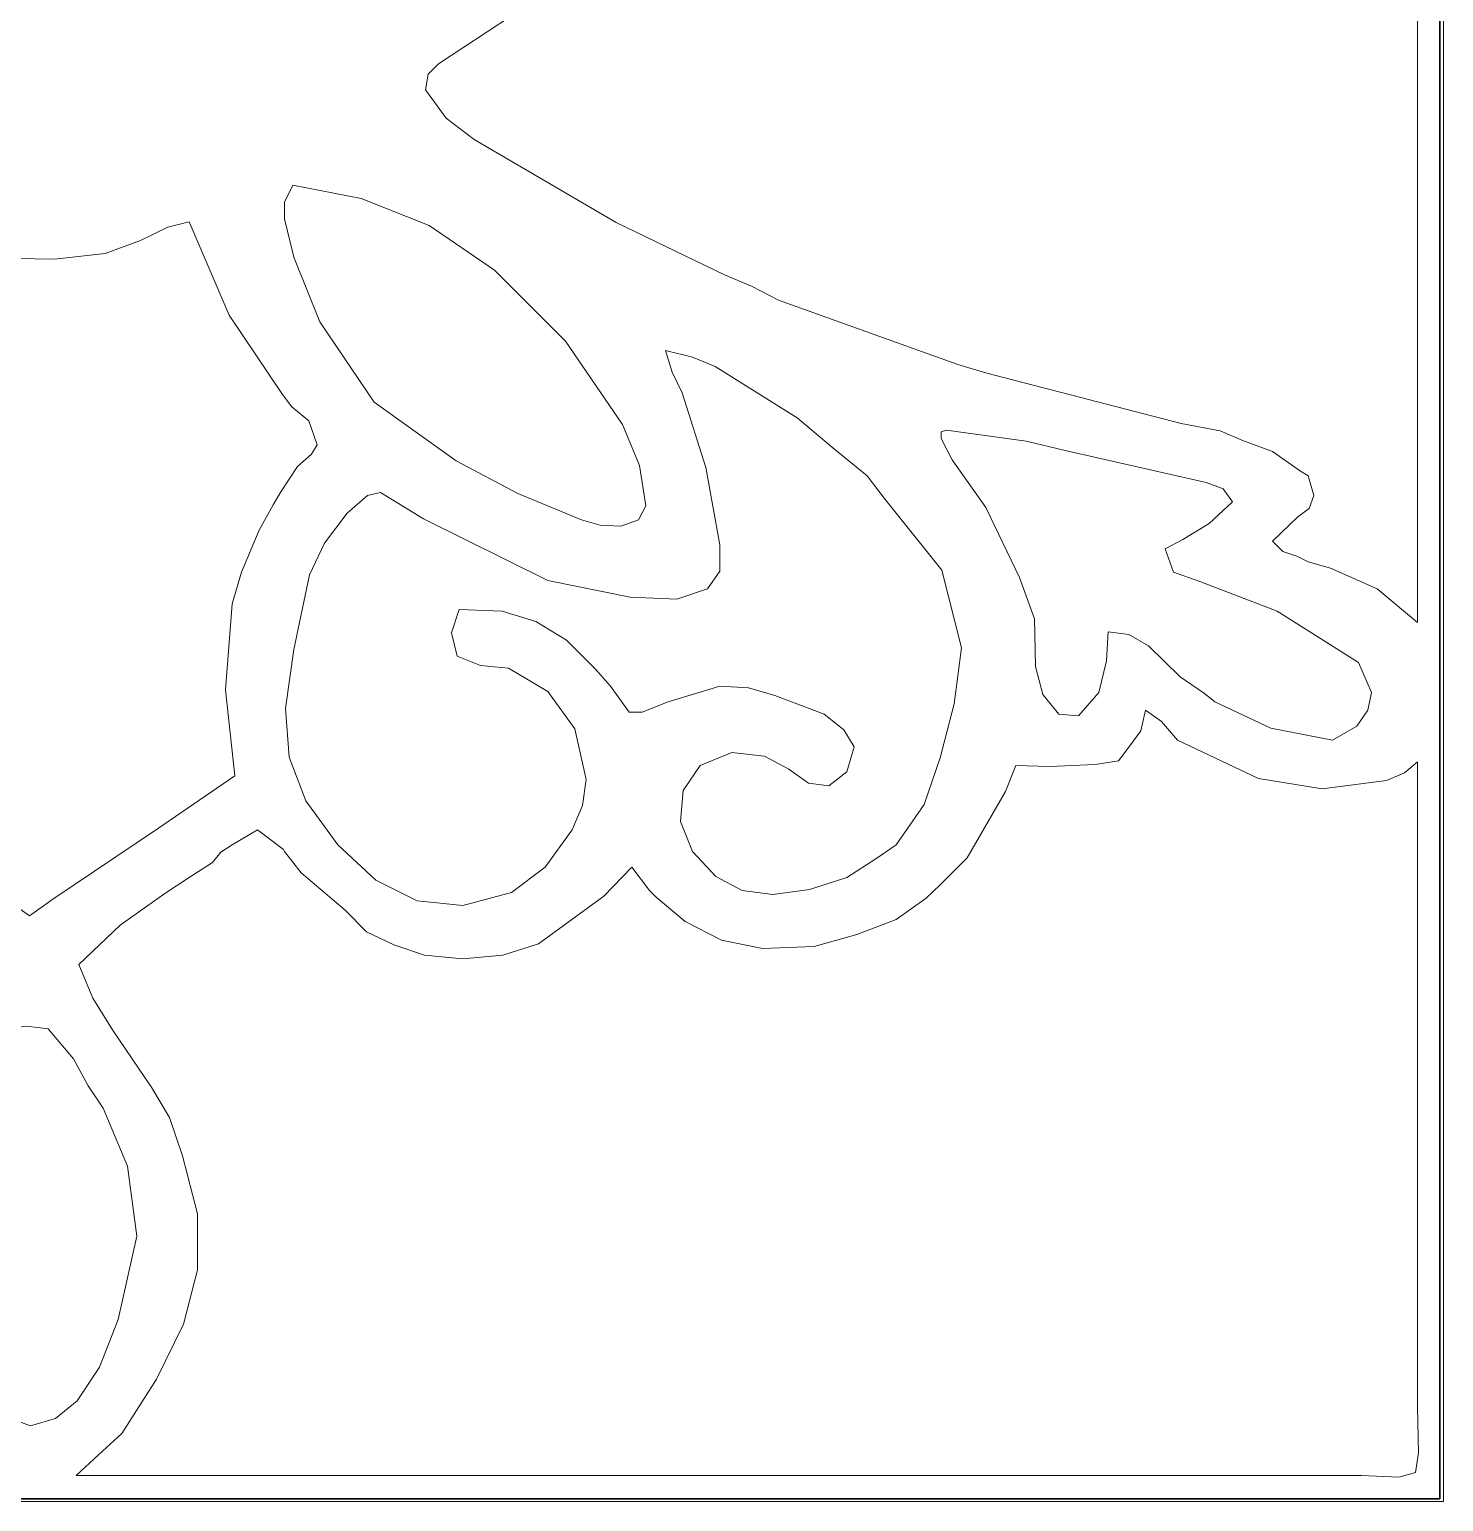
# Model space of a CAD drawing. Header units: millimetres. Extents: x -423 to 44, y -358 to 68.
# Drawn here: x -278.25 to -240.4, y -249.57 to -210.18 of the extents above; entities that cross this region are included whole.
import ezdxf

# ---------------------------------------------------------------- set-up
doc = ezdxf.new("R2010")
doc.units = ezdxf.units.MM
doc.header["$MEASUREMENT"] = 0
doc.layers.add('Capa 1', color=7, linetype='Continuous')

msp = doc.modelspace()

# ---------------------------------------------------------------- linework, layer by layer
at = {"layer": 'Capa 1', "color": 250, "lineweight": 5}
for points, knots in [([(-316.1, -249.5749), (-316.1, -249.5749), (-240.4, -249.5749), (-240.4, -249.5749), (-240.4, -249.5749), (-240.4, -249.5749), (-240.4, -173.9), (-240.4, -173.9), (-240.4, -173.9), (-240.4, -173.9), (-316.1, -173.9), (-316.1, -173.9), (-316.1, -173.9), (-316.1, -173.9), (-316.1, -249.5749), (-316.1, -249.5749)], [0, 0, 0, 0, 0.2, 0.2, 0.2, 0.2, 0.4, 0.4, 0.4, 0.4, 0.6, 0.6, 0.6, 0.6, 1, 1, 1, 1]), ([(-244.975, -199.725), (-244.975, -199.725), (-244.4, -200.225), (-244.4, -200.225), (-244.4, -200.225), (-244.4, -200.225), (-244.35, -200.275), (-244.35, -200.275), (-244.35, -200.275), (-244.35, -200.275), (-244, -200.575), (-244, -200.575), (-244, -200.575), (-244, -200.575), (-243.875, -201.075), (-243.875, -201.075), (-243.875, -201.075), (-243.875, -201.075), (-244.3, -201.675), (-244.3, -201.675), (-244.3, -201.675), (-244.3, -201.675), (-244.975, -202.075), (-244.975, -202.075), (-244.975, -202.075), (-244.975, -202.075), (-245.375, -202.2), (-245.375, -202.2), (-245.375, -202.2), (-245.375, -202.2), (-245.7999, -202.3749), (-245.7999, -202.3749), (-245.7999, -202.3749), (-245.7999, -202.3749), (-246.9999, -202.8), (-246.9999, -202.8), (-246.9999, -202.8), (-246.9999, -202.8), (-248.325, -203.05), (-248.325, -203.05), (-248.325, -203.05), (-248.325, -203.05), (-250.1, -203.5), (-250.1, -203.5), (-250.1, -203.5), (-250.1, -203.5), (-250.975, -203.625), (-250.975, -203.625), (-250.975, -203.625), (-250.975, -203.625), (-255.9, -205.225), (-255.9, -205.225), (-255.9, -205.225), (-255.9, -205.225), (-256.65, -205.5499), (-256.65, -205.5499), (-256.65, -205.5499), (-256.65, -205.5499), (-262.625, -208.225), (-262.625, -208.225), (-262.625, -208.225), (-262.625, -208.225), (-263.95, -209), (-263.95, -209), (-263.95, -209), (-263.95, -209), (-264.7, -209.375), (-264.7, -209.375), (-264.7, -209.375), (-264.7, -209.375), (-267.3, -211.1), (-267.3, -211.1), (-267.3, -211.1), (-267.3, -211.1), (-267.575, -211.375), (-267.575, -211.375), (-267.575, -211.375), (-267.575, -211.375), (-267.65, -211.8), (-267.65, -211.8), (-267.65, -211.8), (-267.65, -211.8), (-267.1, -212.55), (-267.1, -212.55), (-267.1, -212.55), (-267.1, -212.55), (-266.35, -213.125), (-266.35, -213.125), (-266.35, -213.125), (-266.35, -213.125), (-262.55, -215.35), (-262.55, -215.35), (-262.55, -215.35), (-262.55, -215.35), (-259.65, -216.75), (-259.65, -216.75), (-259.65, -216.75), (-259.65, -216.75), (-258.925, -217.05), (-258.925, -217.05), (-258.925, -217.05), (-258.925, -217.05), (-258.2, -217.425), (-258.2, -217.425), (-258.2, -217.425), (-258.2, -217.425), (-253.4, -219.15), (-253.4, -219.15), (-253.4, -219.15), (-253.4, -219.15), (-252.625, -219.375), (-252.625, -219.375), (-252.625, -219.375), (-252.625, -219.375), (-247.425, -220.725), (-247.425, -220.725), (-247.425, -220.725), (-247.425, -220.725), (-246.375, -220.925), (-246.375, -220.925), (-246.375, -220.925), (-246.375, -220.925), (-245.7999, -221.175), (-245.7999, -221.175), (-245.7999, -221.175), (-245.7999, -221.175), (-244.975, -221.475), (-244.975, -221.475), (-244.975, -221.475), (-244.975, -221.475), (-244.2249, -221.9999), (-244.2249, -221.9999), (-244.2249, -221.9999), (-244.2249, -221.9999), (-244.0249, -222.125), (-244.0249, -222.125), (-244.0249, -222.125), (-244.0249, -222.125), (-243.875, -222.65), (-243.875, -222.65), (-243.875, -222.65), (-243.875, -222.65), (-244, -223), (-244, -223), (-244, -223), (-244, -223), (-244.3, -223.225), (-244.3, -223.225), (-244.3, -223.225), (-244.3, -223.225), (-244.975, -223.875), (-244.975, -223.875), (-244.975, -223.875), (-244.975, -223.875), (-244.7, -224.15), (-244.7, -224.15), (-244.7, -224.15), (-244.7, -224.15), (-244.325, -224.275), (-244.325, -224.275), (-244.325, -224.275), (-244.325, -224.275), (-244.0249, -224.425), (-244.0249, -224.425), (-244.0249, -224.425), (-244.0249, -224.425), (-243.4249, -224.6), (-243.4249, -224.6), (-243.4249, -224.6), (-243.4249, -224.6), (-242.175, -225.15), (-242.175, -225.15), (-242.175, -225.15), (-242.175, -225.15), (-241.1, -226.05), (-241.1, -226.05), (-241.1, -226.05), (-241.1, -226.05), (-241.1, -197.525), (-241.1, -197.525), (-241.1, -197.525), (-241.1, -197.525), (-241.675, -198.075), (-241.675, -198.075), (-241.675, -198.075), (-241.675, -198.075), (-242.875, -198.775), (-242.875, -198.775), (-242.875, -198.775), (-242.875, -198.775), (-244.0249, -199.125), (-244.0249, -199.125), (-244.0249, -199.125), (-244.0249, -199.125), (-244.975, -199.725), (-244.975, -199.725)], [0, 0, 0, 0, 0.02, 0.02, 0.02, 0.02, 0.04, 0.04, 0.04, 0.04, 0.06, 0.06, 0.06, 0.06, 0.08, 0.08, 0.08, 0.08, 0.1, 0.1, 0.1, 0.1, 0.12, 0.12, 0.12, 0.12, 0.14, 0.14, 0.14, 0.14, 0.16, 0.16, 0.16, 0.16, 0.18, 0.18, 0.18, 0.18, 0.2, 0.2, 0.2, 0.2, 0.22, 0.22, 0.22, 0.22, 0.24, 0.24, 0.24, 0.24, 0.26, 0.26, 0.26, 0.26, 0.28, 0.28, 0.28, 0.28, 0.3, 0.3, 0.3, 0.3, 0.32, 0.32, 0.32, 0.32, 0.34, 0.34, 0.34, 0.34, 0.36, 0.36, 0.36, 0.36, 0.38, 0.38, 0.38, 0.38, 0.4, 0.4, 0.4, 0.4, 0.42, 0.42, 0.42, 0.42, 0.44, 0.44, 0.44, 0.44, 0.46, 0.46, 0.46, 0.46, 0.48, 0.48, 0.48, 0.48, 0.5, 0.5, 0.5, 0.5, 0.52, 0.52, 0.52, 0.52, 0.54, 0.54, 0.54, 0.54, 0.56, 0.56, 0.56, 0.56, 0.58, 0.58, 0.58, 0.58, 0.6, 0.6, 0.6, 0.6, 0.62, 0.62, 0.62, 0.62, 0.64, 0.64, 0.64, 0.64, 0.66, 0.66, 0.66, 0.66, 0.68, 0.68, 0.68, 0.68, 0.7, 0.7, 0.7, 0.7, 0.72, 0.72, 0.72, 0.72, 0.74, 0.74, 0.74, 0.74, 0.76, 0.76, 0.76, 0.76, 0.78, 0.78, 0.78, 0.78, 0.8, 0.8, 0.8, 0.8, 0.82, 0.82, 0.82, 0.82, 0.84, 0.84, 0.84, 0.84, 0.86, 0.86, 0.86, 0.86, 0.88, 0.88, 0.88, 0.88, 0.9, 0.9, 0.9, 0.9, 0.92, 0.92, 0.92, 0.92, 0.94, 0.94, 0.94, 0.94, 0.96, 0.96, 0.96, 0.96, 1, 1, 1, 1]), ([(-261.75, -222.925), (-261.75, -222.925), (-261.925, -221.85), (-261.925, -221.85), (-261.925, -221.85), (-261.925, -221.85), (-262.375, -220.75), (-262.375, -220.75), (-262.375, -220.75), (-262.375, -220.75), (-263.9, -218.525), (-263.9, -218.525), (-263.9, -218.525), (-263.9, -218.525), (-265.8, -216.625), (-265.8, -216.625), (-265.8, -216.625), (-265.8, -216.625), (-267.55, -215.425), (-267.55, -215.425), (-267.55, -215.425), (-267.55, -215.425), (-269.375, -214.7), (-269.375, -214.7), (-269.375, -214.7), (-269.375, -214.7), (-271.1999, -214.35), (-271.1999, -214.35), (-271.1999, -214.35), (-271.1999, -214.35), (-271.425, -214.8), (-271.425, -214.8), (-271.425, -214.8), (-271.425, -214.8), (-271.425, -215.2499), (-271.425, -215.2499), (-271.425, -215.2499), (-271.425, -215.2499), (-271.175, -216.275), (-271.175, -216.275), (-271.175, -216.275), (-271.175, -216.275), (-270.475, -218), (-270.475, -218), (-270.475, -218), (-270.475, -218), (-269.0249, -220.15), (-269.0249, -220.15), (-269.0249, -220.15), (-269.0249, -220.15), (-266.825, -221.725), (-266.825, -221.725), (-266.825, -221.725), (-266.825, -221.725), (-265.175, -222.6), (-265.175, -222.6), (-265.175, -222.6), (-265.175, -222.6), (-263.475, -223.3), (-263.475, -223.3), (-263.475, -223.3), (-263.475, -223.3), (-262.975, -223.45), (-262.975, -223.45), (-262.975, -223.45), (-262.975, -223.45), (-262.425, -223.475), (-262.425, -223.475), (-262.425, -223.475), (-262.425, -223.475), (-261.95, -223.3), (-261.95, -223.3), (-261.95, -223.3), (-261.95, -223.3), (-261.75, -222.925), (-261.75, -222.925)], [0, 0, 0, 0, 0.05, 0.05, 0.05, 0.05, 0.1, 0.1, 0.1, 0.1, 0.15, 0.15, 0.15, 0.15, 0.2, 0.2, 0.2, 0.2, 0.25, 0.25, 0.25, 0.25, 0.3, 0.3, 0.3, 0.3, 0.35, 0.35, 0.35, 0.35, 0.4, 0.4, 0.4, 0.4, 0.45, 0.45, 0.45, 0.45, 0.5, 0.5, 0.5, 0.5, 0.55, 0.55, 0.55, 0.55, 0.6, 0.6, 0.6, 0.6, 0.65, 0.65, 0.65, 0.65, 0.7, 0.7, 0.7, 0.7, 0.75, 0.75, 0.75, 0.75, 0.8, 0.8, 0.8, 0.8, 0.85, 0.85, 0.85, 0.85, 0.9, 0.9, 0.9, 0.9, 1, 1, 1, 1]), ([(-283.5, -227.475), (-283.5, -227.475), (-283.775, -229.95), (-283.775, -229.95), (-283.775, -229.95), (-283.775, -229.95), (-278.25, -233.9), (-278.25, -233.9), (-278.25, -233.9), (-278.25, -233.9), (-277.625, -233.45), (-277.625, -233.45), (-277.625, -233.45), (-277.625, -233.45), (-274.825, -231.575), (-274.825, -231.575), (-274.825, -231.575), (-274.825, -231.575), (-272.75, -230.15), (-272.75, -230.15), (-272.75, -230.15), (-272.75, -230.15), (-273, -227.85), (-273, -227.85), (-273, -227.85), (-273, -227.85), (-272.825, -225.55), (-272.825, -225.55), (-272.825, -225.55), (-272.825, -225.55), (-272.575, -224.7), (-272.575, -224.7), (-272.575, -224.7), (-272.575, -224.7), (-272.1, -223.575), (-272.1, -223.575), (-272.1, -223.575), (-272.1, -223.575), (-271.725, -222.9), (-271.725, -222.9), (-271.725, -222.9), (-271.725, -222.9), (-271.525, -222.55), (-271.525, -222.55), (-271.525, -222.55), (-271.525, -222.55), (-271.075, -221.875), (-271.075, -221.875), (-271.075, -221.875), (-271.075, -221.875), (-270.7, -221.55), (-270.7, -221.55), (-270.7, -221.55), (-270.7, -221.55), (-270.55, -221.3), (-270.55, -221.3), (-270.55, -221.3), (-270.55, -221.3), (-270.775, -220.65), (-270.775, -220.65), (-270.775, -220.65), (-270.775, -220.65), (-271.225, -220.275), (-271.225, -220.275), (-271.225, -220.275), (-271.225, -220.275), (-271.475, -219.95), (-271.475, -219.95), (-271.475, -219.95), (-271.475, -219.95), (-272.9, -217.825), (-272.9, -217.825), (-272.9, -217.825), (-272.9, -217.825), (-273.975, -215.325), (-273.975, -215.325), (-273.975, -215.325), (-273.975, -215.325), (-274.55, -215.475), (-274.55, -215.475), (-274.55, -215.475), (-274.55, -215.475), (-275.275, -215.825), (-275.275, -215.825), (-275.275, -215.825), (-275.275, -215.825), (-276.225, -216.175), (-276.225, -216.175), (-276.225, -216.175), (-276.225, -216.175), (-277.575, -216.325), (-277.575, -216.325), (-277.575, -216.325), (-277.575, -216.325), (-279.2, -216.3), (-279.2, -216.3), (-279.2, -216.3), (-279.2, -216.3), (-280.8, -215.9), (-280.8, -215.9), (-280.8, -215.9), (-280.8, -215.9), (-281.675, -215.4499), (-281.675, -215.4499), (-281.675, -215.4499), (-281.675, -215.4499), (-282.575, -215.2), (-282.575, -215.2), (-282.575, -215.2), (-282.575, -215.2), (-283.95, -218.325), (-283.95, -218.325), (-283.95, -218.325), (-283.95, -218.325), (-285.375, -220.275), (-285.375, -220.275), (-285.375, -220.275), (-285.375, -220.275), (-285.925, -220.925), (-285.925, -220.925), (-285.925, -220.925), (-285.925, -220.925), (-285.95, -221.275), (-285.95, -221.275), (-285.95, -221.275), (-285.95, -221.275), (-285.85, -221.475), (-285.85, -221.475), (-285.85, -221.475), (-285.85, -221.475), (-285.6, -221.625), (-285.6, -221.625), (-285.6, -221.625), (-285.6, -221.625), (-285.475, -221.725), (-285.475, -221.725), (-285.475, -221.725), (-285.475, -221.725), (-285.475, -221.75), (-285.475, -221.75), (-285.475, -221.75), (-285.475, -221.75), (-285.4, -221.925), (-285.4, -221.925), (-285.4, -221.925), (-285.4, -221.925), (-284.975, -222.5), (-284.975, -222.5), (-284.975, -222.5), (-284.975, -222.5), (-284.275, -223.7), (-284.275, -223.7), (-284.275, -223.7), (-284.275, -223.7), (-283.675, -225.525), (-283.675, -225.525), (-283.675, -225.525), (-283.675, -225.525), (-283.5, -227.475), (-283.5, -227.475)], [0, 0, 0, 0, 0.0243902, 0.0243902, 0.0243902, 0.0243902, 0.0487805, 0.0487805, 0.0487805, 0.0487805, 0.0731707, 0.0731707, 0.0731707, 0.0731707, 0.097561, 0.097561, 0.097561, 0.097561, 0.1219512, 0.1219512, 0.1219512, 0.1219512, 0.1463415, 0.1463415, 0.1463415, 0.1463415, 0.1707317, 0.1707317, 0.1707317, 0.1707317, 0.195122, 0.195122, 0.195122, 0.195122, 0.2195122, 0.2195122, 0.2195122, 0.2195122, 0.2439024, 0.2439024, 0.2439024, 0.2439024, 0.2682927, 0.2682927, 0.2682927, 0.2682927, 0.2926829, 0.2926829, 0.2926829, 0.2926829, 0.3170732, 0.3170732, 0.3170732, 0.3170732, 0.3414634, 0.3414634, 0.3414634, 0.3414634, 0.3658537, 0.3658537, 0.3658537, 0.3658537, 0.3902439, 0.3902439, 0.3902439, 0.3902439, 0.4146341, 0.4146341, 0.4146341, 0.4146341, 0.4390244, 0.4390244, 0.4390244, 0.4390244, 0.4634146, 0.4634146, 0.4634146, 0.4634146, 0.4878049, 0.4878049, 0.4878049, 0.4878049, 0.5121951, 0.5121951, 0.5121951, 0.5121951, 0.5365854, 0.5365854, 0.5365854, 0.5365854, 0.5609756, 0.5609756, 0.5609756, 0.5609756, 0.5853659, 0.5853659, 0.5853659, 0.5853659, 0.6097561, 0.6097561, 0.6097561, 0.6097561, 0.6341463, 0.6341463, 0.6341463, 0.6341463, 0.6585366, 0.6585366, 0.6585366, 0.6585366, 0.6829268, 0.6829268, 0.6829268, 0.6829268, 0.7073171, 0.7073171, 0.7073171, 0.7073171, 0.7317073, 0.7317073, 0.7317073, 0.7317073, 0.7560976, 0.7560976, 0.7560976, 0.7560976, 0.7804878, 0.7804878, 0.7804878, 0.7804878, 0.804878, 0.804878, 0.804878, 0.804878, 0.8292683, 0.8292683, 0.8292683, 0.8292683, 0.8536585, 0.8536585, 0.8536585, 0.8536585, 0.8780488, 0.8780488, 0.8780488, 0.8780488, 0.902439, 0.902439, 0.902439, 0.902439, 0.9268293, 0.9268293, 0.9268293, 0.9268293, 0.9512195, 0.9512195, 0.9512195, 0.9512195, 1, 1, 1, 1]), ([(-266.75, -225.7), (-266.75, -225.7), (-265.6, -225.75), (-265.6, -225.75), (-265.6, -225.75), (-265.6, -225.75), (-264.7, -226.025), (-264.7, -226.025), (-264.7, -226.025), (-264.7, -226.025), (-263.875, -226.525), (-263.875, -226.525), (-263.875, -226.525), (-263.875, -226.525), (-263.1, -227.3), (-263.1, -227.3), (-263.1, -227.3), (-263.1, -227.3), (-262.7, -227.7499), (-262.7, -227.7499), (-262.7, -227.7499), (-262.7, -227.7499), (-262.2, -228.45), (-262.2, -228.45), (-262.2, -228.45), (-262.2, -228.45), (-261.85, -228.45), (-261.85, -228.45), (-261.85, -228.45), (-261.85, -228.45), (-261.15, -228.175), (-261.15, -228.175), (-261.15, -228.175), (-261.15, -228.175), (-259.775, -227.7499), (-259.775, -227.7499), (-259.775, -227.7499), (-259.775, -227.7499), (-259, -227.8), (-259, -227.8), (-259, -227.8), (-259, -227.8), (-258.3, -228), (-258.3, -228), (-258.3, -228), (-258.3, -228), (-256.975, -228.5), (-256.975, -228.5), (-256.975, -228.5), (-256.975, -228.5), (-256.45, -228.925), (-256.45, -228.925), (-256.45, -228.925), (-256.45, -228.925), (-256.175, -229.375), (-256.175, -229.375), (-256.175, -229.375), (-256.175, -229.375), (-256.375, -230.05), (-256.375, -230.05), (-256.375, -230.05), (-256.375, -230.05), (-256.85, -230.425), (-256.85, -230.425), (-256.85, -230.425), (-256.85, -230.425), (-257.4, -230.35), (-257.4, -230.35), (-257.4, -230.35), (-257.4, -230.35), (-257.925, -229.975), (-257.925, -229.975), (-257.925, -229.975), (-257.925, -229.975), (-258.575, -229.625), (-258.575, -229.625), (-258.575, -229.625), (-258.575, -229.625), (-259.45, -229.525), (-259.45, -229.525), (-259.45, -229.525), (-259.45, -229.525), (-260.3, -229.875), (-260.3, -229.875), (-260.3, -229.875), (-260.3, -229.875), (-260.75, -230.55), (-260.75, -230.55), (-260.75, -230.55), (-260.75, -230.55), (-260.825, -231.375), (-260.825, -231.375), (-260.825, -231.375), (-260.825, -231.375), (-260.5, -232.175), (-260.5, -232.175), (-260.5, -232.175), (-260.5, -232.175), (-259.875, -232.85), (-259.875, -232.85), (-259.875, -232.85), (-259.875, -232.85), (-259.175, -233.225), (-259.175, -233.225), (-259.175, -233.225), (-259.175, -233.225), (-258.35, -233.325), (-258.35, -233.325), (-258.35, -233.325), (-258.35, -233.325), (-257.375, -233.2), (-257.375, -233.2), (-257.375, -233.2), (-257.375, -233.2), (-256.375, -232.875), (-256.375, -232.875), (-256.375, -232.875), (-256.375, -232.875), (-255.6, -232.375), (-255.6, -232.375), (-255.6, -232.375), (-255.6, -232.375), (-255.05, -232), (-255.05, -232), (-255.05, -232), (-255.05, -232), (-254.3, -230.9249), (-254.3, -230.9249), (-254.3, -230.9249), (-254.3, -230.9249), (-253.875, -229.675), (-253.875, -229.675), (-253.875, -229.675), (-253.875, -229.675), (-253.5, -228.225), (-253.5, -228.225), (-253.5, -228.225), (-253.5, -228.225), (-253.3, -226.725), (-253.3, -226.725), (-253.3, -226.725), (-253.3, -226.725), (-253.825, -224.65), (-253.825, -224.65), (-253.825, -224.65), (-253.825, -224.65), (-255.375, -222.725), (-255.375, -222.725), (-255.375, -222.725), (-255.375, -222.725), (-255.825, -222.125), (-255.825, -222.125), (-255.825, -222.125), (-255.825, -222.125), (-256.75, -221.375), (-256.75, -221.375), (-256.75, -221.375), (-256.75, -221.375), (-257.7, -220.575), (-257.7, -220.575), (-257.7, -220.575), (-257.7, -220.575), (-259.8999, -219.2), (-259.8999, -219.2), (-259.8999, -219.2), (-259.8999, -219.2), (-260.5, -218.95), (-260.5, -218.95), (-260.5, -218.95), (-260.5, -218.95), (-261.225, -218.775), (-261.225, -218.775), (-261.225, -218.775), (-261.225, -218.775), (-261.05, -219.35), (-261.05, -219.35), (-261.05, -219.35), (-261.05, -219.35), (-260.775, -219.9), (-260.775, -219.9), (-260.775, -219.9), (-260.775, -219.9), (-260.15, -221.9), (-260.15, -221.9), (-260.15, -221.9), (-260.15, -221.9), (-259.775, -223.975), (-259.775, -223.975), (-259.775, -223.975), (-259.775, -223.975), (-259.775, -224.675), (-259.775, -224.675), (-259.775, -224.675), (-259.775, -224.675), (-260.0999, -225.15), (-260.0999, -225.15), (-260.0999, -225.15), (-260.0999, -225.15), (-260.925, -225.425), (-260.925, -225.425), (-260.925, -225.425), (-260.925, -225.425), (-262.175, -225.375), (-262.175, -225.375), (-262.175, -225.375), (-262.175, -225.375), (-264.375, -224.925), (-264.375, -224.925), (-264.375, -224.925), (-264.375, -224.925), (-267.7, -223.275), (-267.7, -223.275), (-267.7, -223.275), (-267.7, -223.275), (-268.85, -222.575), (-268.85, -222.575), (-268.85, -222.575), (-268.85, -222.575), (-269.2, -222.65), (-269.2, -222.65), (-269.2, -222.65), (-269.2, -222.65), (-269.75, -223.125), (-269.75, -223.125), (-269.75, -223.125), (-269.75, -223.125), (-270.35, -223.925), (-270.35, -223.925), (-270.35, -223.925), (-270.35, -223.925), (-270.75, -224.7749), (-270.75, -224.7749), (-270.75, -224.7749), (-270.75, -224.7749), (-271.175, -226.775), (-271.175, -226.775), (-271.175, -226.775), (-271.175, -226.775), (-271.3999, -228.3499), (-271.3999, -228.3499), (-271.3999, -228.3499), (-271.3999, -228.3499), (-271.3, -229.65), (-271.3, -229.65), (-271.3, -229.65), (-271.3, -229.65), (-270.85, -230.825), (-270.85, -230.825), (-270.85, -230.825), (-270.85, -230.825), (-270, -232), (-270, -232), (-270, -232), (-270, -232), (-268.975, -232.95), (-268.975, -232.95), (-268.975, -232.95), (-268.975, -232.95), (-267.875, -233.5), (-267.875, -233.5), (-267.875, -233.5), (-267.875, -233.5), (-266.65, -233.625), (-266.65, -233.625), (-266.65, -233.625), (-266.65, -233.625), (-265.35, -233.275), (-265.35, -233.275), (-265.35, -233.275), (-265.35, -233.275), (-264.45, -232.6), (-264.45, -232.6), (-264.45, -232.6), (-264.45, -232.6), (-263.725, -231.6), (-263.725, -231.6), (-263.725, -231.6), (-263.725, -231.6), (-263.45, -230.95), (-263.45, -230.95), (-263.45, -230.95), (-263.45, -230.95), (-263.35, -230.25), (-263.35, -230.25), (-263.35, -230.25), (-263.35, -230.25), (-263.65, -228.9), (-263.65, -228.9), (-263.65, -228.9), (-263.65, -228.9), (-264.375, -227.9), (-264.375, -227.9), (-264.375, -227.9), (-264.375, -227.9), (-265.425, -227.275), (-265.425, -227.275), (-265.425, -227.275), (-265.425, -227.275), (-266.175, -227.2), (-266.175, -227.2), (-266.175, -227.2), (-266.175, -227.2), (-266.8, -226.95), (-266.8, -226.95), (-266.8, -226.95), (-266.8, -226.95), (-266.95, -226.325), (-266.95, -226.325), (-266.95, -226.325), (-266.95, -226.325), (-266.75, -225.7), (-266.75, -225.7)], [0, 0, 0, 0, 0.0126582, 0.0126582, 0.0126582, 0.0126582, 0.0253165, 0.0253165, 0.0253165, 0.0253165, 0.0379747, 0.0379747, 0.0379747, 0.0379747, 0.0506329, 0.0506329, 0.0506329, 0.0506329, 0.0632911, 0.0632911, 0.0632911, 0.0632911, 0.0759494, 0.0759494, 0.0759494, 0.0759494, 0.0886076, 0.0886076, 0.0886076, 0.0886076, 0.1012658, 0.1012658, 0.1012658, 0.1012658, 0.1139241, 0.1139241, 0.1139241, 0.1139241, 0.1265823, 0.1265823, 0.1265823, 0.1265823, 0.1392405, 0.1392405, 0.1392405, 0.1392405, 0.1518987, 0.1518987, 0.1518987, 0.1518987, 0.164557, 0.164557, 0.164557, 0.164557, 0.1772152, 0.1772152, 0.1772152, 0.1772152, 0.1898734, 0.1898734, 0.1898734, 0.1898734, 0.2025316, 0.2025316, 0.2025316, 0.2025316, 0.2151899, 0.2151899, 0.2151899, 0.2151899, 0.2278481, 0.2278481, 0.2278481, 0.2278481, 0.2405063, 0.2405063, 0.2405063, 0.2405063, 0.2531646, 0.2531646, 0.2531646, 0.2531646, 0.2658228, 0.2658228, 0.2658228, 0.2658228, 0.278481, 0.278481, 0.278481, 0.278481, 0.2911392, 0.2911392, 0.2911392, 0.2911392, 0.3037975, 0.3037975, 0.3037975, 0.3037975, 0.3164557, 0.3164557, 0.3164557, 0.3164557, 0.3291139, 0.3291139, 0.3291139, 0.3291139, 0.3417722, 0.3417722, 0.3417722, 0.3417722, 0.3544304, 0.3544304, 0.3544304, 0.3544304, 0.3670886, 0.3670886, 0.3670886, 0.3670886, 0.3797468, 0.3797468, 0.3797468, 0.3797468, 0.3924051, 0.3924051, 0.3924051, 0.3924051, 0.4050633, 0.4050633, 0.4050633, 0.4050633, 0.4177215, 0.4177215, 0.4177215, 0.4177215, 0.4303797, 0.4303797, 0.4303797, 0.4303797, 0.443038, 0.443038, 0.443038, 0.443038, 0.4556962, 0.4556962, 0.4556962, 0.4556962, 0.4683544, 0.4683544, 0.4683544, 0.4683544, 0.4810127, 0.4810127, 0.4810127, 0.4810127, 0.4936709, 0.4936709, 0.4936709, 0.4936709, 0.5063291, 0.5063291, 0.5063291, 0.5063291, 0.5189873, 0.5189873, 0.5189873, 0.5189873, 0.5316456, 0.5316456, 0.5316456, 0.5316456, 0.5443038, 0.5443038, 0.5443038, 0.5443038, 0.556962, 0.556962, 0.556962, 0.556962, 0.5696203, 0.5696203, 0.5696203, 0.5696203, 0.5822785, 0.5822785, 0.5822785, 0.5822785, 0.5949367, 0.5949367, 0.5949367, 0.5949367, 0.6075949, 0.6075949, 0.6075949, 0.6075949, 0.6202532, 0.6202532, 0.6202532, 0.6202532, 0.6329114, 0.6329114, 0.6329114, 0.6329114, 0.6455696, 0.6455696, 0.6455696, 0.6455696, 0.6582278, 0.6582278, 0.6582278, 0.6582278, 0.6708861, 0.6708861, 0.6708861, 0.6708861, 0.6835443, 0.6835443, 0.6835443, 0.6835443, 0.6962025, 0.6962025, 0.6962025, 0.6962025, 0.7088608, 0.7088608, 0.7088608, 0.7088608, 0.721519, 0.721519, 0.721519, 0.721519, 0.7341772, 0.7341772, 0.7341772, 0.7341772, 0.7468354, 0.7468354, 0.7468354, 0.7468354, 0.7594937, 0.7594937, 0.7594937, 0.7594937, 0.7721519, 0.7721519, 0.7721519, 0.7721519, 0.7848101, 0.7848101, 0.7848101, 0.7848101, 0.7974684, 0.7974684, 0.7974684, 0.7974684, 0.8101266, 0.8101266, 0.8101266, 0.8101266, 0.8227848, 0.8227848, 0.8227848, 0.8227848, 0.835443, 0.835443, 0.835443, 0.835443, 0.8481013, 0.8481013, 0.8481013, 0.8481013, 0.8607595, 0.8607595, 0.8607595, 0.8607595, 0.8734177, 0.8734177, 0.8734177, 0.8734177, 0.8860759, 0.8860759, 0.8860759, 0.8860759, 0.8987342, 0.8987342, 0.8987342, 0.8987342, 0.9113924, 0.9113924, 0.9113924, 0.9113924, 0.9240506, 0.9240506, 0.9240506, 0.9240506, 0.9367089, 0.9367089, 0.9367089, 0.9367089, 0.9493671, 0.9493671, 0.9493671, 0.9493671, 0.9620253, 0.9620253, 0.9620253, 0.9620253, 0.9746835, 0.9746835, 0.9746835, 0.9746835, 1, 1, 1, 1]), ([(-249.3749, -226.3), (-249.3749, -226.3), (-248.825, -226.375), (-248.825, -226.375), (-248.825, -226.375), (-248.825, -226.375), (-248.3, -226.675), (-248.3, -226.675), (-248.3, -226.675), (-248.3, -226.675), (-247.45, -227.5), (-247.45, -227.5), (-247.45, -227.5), (-247.45, -227.5), (-246.7999, -227.9499), (-246.7999, -227.9499), (-246.7999, -227.9499), (-246.7999, -227.9499), (-246.525, -228.175), (-246.525, -228.175), (-246.525, -228.175), (-246.525, -228.175), (-245.025, -228.875), (-245.025, -228.875), (-245.025, -228.875), (-245.025, -228.875), (-243.375, -229.2), (-243.375, -229.2), (-243.375, -229.2), (-243.375, -229.2), (-242.725, -228.825), (-242.725, -228.825), (-242.725, -228.825), (-242.725, -228.825), (-242.4249, -228.4), (-242.4249, -228.4), (-242.4249, -228.4), (-242.4249, -228.4), (-242.325, -227.925), (-242.325, -227.925), (-242.325, -227.925), (-242.325, -227.925), (-242.675, -227.125), (-242.675, -227.125), (-242.675, -227.125), (-242.675, -227.125), (-244.85, -225.75), (-244.85, -225.75), (-244.85, -225.75), (-244.85, -225.75), (-246.925, -224.95), (-246.925, -224.95), (-246.925, -224.95), (-246.925, -224.95), (-247.625, -224.7), (-247.625, -224.7), (-247.625, -224.7), (-247.625, -224.7), (-247.85, -224.075), (-247.85, -224.075), (-247.85, -224.075), (-247.85, -224.075), (-247.375, -223.825), (-247.375, -223.825), (-247.375, -223.825), (-247.375, -223.825), (-246.675, -223.4), (-246.675, -223.4), (-246.675, -223.4), (-246.675, -223.4), (-246.05, -222.825), (-246.05, -222.825), (-246.05, -222.825), (-246.05, -222.825), (-246.3, -222.475), (-246.3, -222.475), (-246.3, -222.475), (-246.3, -222.475), (-246.75, -222.3), (-246.75, -222.3), (-246.75, -222.3), (-246.75, -222.3), (-250.525, -221.45), (-250.525, -221.45), (-250.525, -221.45), (-250.525, -221.45), (-251.575, -221.2), (-251.575, -221.2), (-251.575, -221.2), (-251.575, -221.2), (-253.7, -220.9), (-253.7, -220.9), (-253.7, -220.9), (-253.7, -220.9), (-253.85, -220.95), (-253.85, -220.95), (-253.85, -220.95), (-253.85, -220.95), (-253.85, -221.125), (-253.85, -221.125), (-253.85, -221.125), (-253.85, -221.125), (-253.5499, -221.7), (-253.5499, -221.7), (-253.5499, -221.7), (-253.5499, -221.7), (-252.65, -222.975), (-252.65, -222.975), (-252.65, -222.975), (-252.65, -222.975), (-251.75, -224.85), (-251.75, -224.85), (-251.75, -224.85), (-251.75, -224.85), (-251.35, -225.95), (-251.35, -225.95), (-251.35, -225.95), (-251.35, -225.95), (-251.325, -227.225), (-251.325, -227.225), (-251.325, -227.225), (-251.325, -227.225), (-251.125, -227.975), (-251.125, -227.975), (-251.125, -227.975), (-251.125, -227.975), (-250.7, -228.5), (-250.7, -228.5), (-250.7, -228.5), (-250.7, -228.5), (-250.1749, -228.55), (-250.1749, -228.55), (-250.1749, -228.55), (-250.1749, -228.55), (-249.625, -227.925), (-249.625, -227.925), (-249.625, -227.925), (-249.625, -227.925), (-249.425, -227.075), (-249.425, -227.075), (-249.425, -227.075), (-249.425, -227.075), (-249.3749, -226.3), (-249.3749, -226.3)], [0, 0, 0, 0, 0.027027, 0.027027, 0.027027, 0.027027, 0.0540541, 0.0540541, 0.0540541, 0.0540541, 0.0810811, 0.0810811, 0.0810811, 0.0810811, 0.1081081, 0.1081081, 0.1081081, 0.1081081, 0.1351351, 0.1351351, 0.1351351, 0.1351351, 0.1621622, 0.1621622, 0.1621622, 0.1621622, 0.1891892, 0.1891892, 0.1891892, 0.1891892, 0.2162162, 0.2162162, 0.2162162, 0.2162162, 0.2432432, 0.2432432, 0.2432432, 0.2432432, 0.2702703, 0.2702703, 0.2702703, 0.2702703, 0.2972973, 0.2972973, 0.2972973, 0.2972973, 0.3243243, 0.3243243, 0.3243243, 0.3243243, 0.3513514, 0.3513514, 0.3513514, 0.3513514, 0.3783784, 0.3783784, 0.3783784, 0.3783784, 0.4054054, 0.4054054, 0.4054054, 0.4054054, 0.4324324, 0.4324324, 0.4324324, 0.4324324, 0.4594595, 0.4594595, 0.4594595, 0.4594595, 0.4864865, 0.4864865, 0.4864865, 0.4864865, 0.5135135, 0.5135135, 0.5135135, 0.5135135, 0.5405405, 0.5405405, 0.5405405, 0.5405405, 0.5675676, 0.5675676, 0.5675676, 0.5675676, 0.5945946, 0.5945946, 0.5945946, 0.5945946, 0.6216216, 0.6216216, 0.6216216, 0.6216216, 0.6486486, 0.6486486, 0.6486486, 0.6486486, 0.6756757, 0.6756757, 0.6756757, 0.6756757, 0.7027027, 0.7027027, 0.7027027, 0.7027027, 0.7297297, 0.7297297, 0.7297297, 0.7297297, 0.7567568, 0.7567568, 0.7567568, 0.7567568, 0.7837838, 0.7837838, 0.7837838, 0.7837838, 0.8108108, 0.8108108, 0.8108108, 0.8108108, 0.8378378, 0.8378378, 0.8378378, 0.8378378, 0.8648649, 0.8648649, 0.8648649, 0.8648649, 0.8918919, 0.8918919, 0.8918919, 0.8918919, 0.9189189, 0.9189189, 0.9189189, 0.9189189, 0.9459459, 0.9459459, 0.9459459, 0.9459459, 1, 1, 1, 1]), ([(-262.125, -232.6), (-262.125, -232.6), (-262.8749, -233.375), (-262.8749, -233.375), (-262.8749, -233.375), (-262.8749, -233.375), (-264.625, -234.65), (-264.625, -234.65), (-264.625, -234.65), (-264.625, -234.65), (-265.575, -234.95), (-265.575, -234.95), (-265.575, -234.95), (-265.575, -234.95), (-266.65, -235.05), (-266.65, -235.05), (-266.65, -235.05), (-266.65, -235.05), (-267.675, -234.95), (-267.675, -234.95), (-267.675, -234.95), (-267.675, -234.95), (-268.5, -234.675), (-268.5, -234.675), (-268.5, -234.675), (-268.5, -234.675), (-269.2249, -234.325), (-269.2249, -234.325), (-269.2249, -234.325), (-269.2249, -234.325), (-269.8, -233.75), (-269.8, -233.75), (-269.8, -233.75), (-269.8, -233.75), (-270.975, -232.75), (-270.975, -232.75), (-270.975, -232.75), (-270.975, -232.75), (-271.425, -232.175), (-271.425, -232.175), (-271.425, -232.175), (-271.425, -232.175), (-271.45, -232.125), (-271.45, -232.125), (-271.45, -232.125), (-271.45, -232.125), (-272.15, -231.6), (-272.15, -231.6), (-272.15, -231.6), (-272.15, -231.6), (-272.825, -232), (-272.825, -232), (-272.825, -232), (-272.825, -232), (-273.125, -232.2), (-273.125, -232.2), (-273.125, -232.2), (-273.125, -232.2), (-273.35, -232.475), (-273.35, -232.475), (-273.35, -232.475), (-273.35, -232.475), (-273.975, -232.875), (-273.975, -232.875), (-273.975, -232.875), (-273.975, -232.875), (-274.625, -233.3), (-274.625, -233.3), (-274.625, -233.3), (-274.625, -233.3), (-275.825, -234.15), (-275.825, -234.15), (-275.825, -234.15), (-275.825, -234.15), (-276.925, -235.2), (-276.925, -235.2), (-276.925, -235.2), (-276.925, -235.2), (-276.55, -236.1), (-276.55, -236.1), (-276.55, -236.1), (-276.55, -236.1), (-276.025, -236.95), (-276.025, -236.95), (-276.025, -236.95), (-276.025, -236.95), (-274.9749, -238.5), (-274.9749, -238.5), (-274.9749, -238.5), (-274.9749, -238.5), (-274.5, -239.3), (-274.5, -239.3), (-274.5, -239.3), (-274.5, -239.3), (-274.15, -240.325), (-274.15, -240.325), (-274.15, -240.325), (-274.15, -240.325), (-273.75, -241.875), (-273.75, -241.875), (-273.75, -241.875), (-273.75, -241.875), (-273.75, -243.375), (-273.75, -243.375), (-273.75, -243.375), (-273.75, -243.375), (-274.125, -244.825), (-274.125, -244.825), (-274.125, -244.825), (-274.125, -244.825), (-274.85, -246.3), (-274.85, -246.3), (-274.85, -246.3), (-274.85, -246.3), (-275.7749, -247.75), (-275.7749, -247.75), (-275.7749, -247.75), (-275.7749, -247.75), (-276.4, -248.325), (-276.4, -248.325), (-276.4, -248.325), (-276.4, -248.325), (-277, -248.875), (-277, -248.875), (-277, -248.875), (-277, -248.875), (-242.6, -248.875), (-242.6, -248.875), (-242.6, -248.875), (-242.6, -248.875), (-241.6, -248.925), (-241.6, -248.925), (-241.6, -248.925), (-241.6, -248.925), (-241.15, -248.8), (-241.15, -248.8), (-241.15, -248.8), (-241.15, -248.8), (-241.075, -248.275), (-241.075, -248.275), (-241.075, -248.275), (-241.075, -248.275), (-241.1, -247.05), (-241.1, -247.05), (-241.1, -247.05), (-241.1, -247.05), (-241.1, -229.775), (-241.1, -229.775), (-241.1, -229.775), (-241.1, -229.775), (-241.45, -230.075), (-241.45, -230.075), (-241.45, -230.075), (-241.45, -230.075), (-241.925, -230.275), (-241.925, -230.275), (-241.925, -230.275), (-241.925, -230.275), (-243.65, -230.5), (-243.65, -230.5), (-243.65, -230.5), (-243.65, -230.5), (-245.35, -230.225), (-245.35, -230.225), (-245.35, -230.225), (-245.35, -230.225), (-247.525, -229.2), (-247.525, -229.2), (-247.525, -229.2), (-247.525, -229.2), (-247.95, -228.7), (-247.95, -228.7), (-247.95, -228.7), (-247.95, -228.7), (-248.375, -228.4), (-248.375, -228.4), (-248.375, -228.4), (-248.375, -228.4), (-248.5, -228.95), (-248.5, -228.95), (-248.5, -228.95), (-248.5, -228.95), (-248.8, -229.35), (-248.8, -229.35), (-248.8, -229.35), (-248.8, -229.35), (-249.1, -229.75), (-249.1, -229.75), (-249.1, -229.75), (-249.1, -229.75), (-249.725, -229.85), (-249.725, -229.85), (-249.725, -229.85), (-249.725, -229.85), (-250.95, -229.9), (-250.95, -229.9), (-250.95, -229.9), (-250.95, -229.9), (-251.85, -229.875), (-251.85, -229.875), (-251.85, -229.875), (-251.85, -229.875), (-252.125, -230.575), (-252.125, -230.575), (-252.125, -230.575), (-252.125, -230.575), (-253.1499, -232.35), (-253.1499, -232.35), (-253.1499, -232.35), (-253.1499, -232.35), (-253.875, -233.075), (-253.875, -233.075), (-253.875, -233.075), (-253.875, -233.075), (-254.25, -233.425), (-254.25, -233.425), (-254.25, -233.425), (-254.25, -233.425), (-255.05, -234), (-255.05, -234), (-255.05, -234), (-255.05, -234), (-256.1, -234.4), (-256.1, -234.4), (-256.1, -234.4), (-256.1, -234.4), (-257.25, -234.725), (-257.25, -234.725), (-257.25, -234.725), (-257.25, -234.725), (-258.625, -234.775), (-258.625, -234.775), (-258.625, -234.775), (-258.625, -234.775), (-259.725, -234.55), (-259.725, -234.55), (-259.725, -234.55), (-259.725, -234.55), (-260.7, -234.05), (-260.7, -234.05), (-260.7, -234.05), (-260.7, -234.05), (-261.475, -233.4), (-261.475, -233.4), (-261.475, -233.4), (-261.475, -233.4), (-261.65, -233.225), (-261.65, -233.225), (-261.65, -233.225), (-261.65, -233.225), (-262.125, -232.6), (-262.125, -232.6)], [0, 0, 0, 0, 0.015625, 0.015625, 0.015625, 0.015625, 0.03125, 0.03125, 0.03125, 0.03125, 0.046875, 0.046875, 0.046875, 0.046875, 0.0625, 0.0625, 0.0625, 0.0625, 0.078125, 0.078125, 0.078125, 0.078125, 0.09375, 0.09375, 0.09375, 0.09375, 0.109375, 0.109375, 0.109375, 0.109375, 0.125, 0.125, 0.125, 0.125, 0.140625, 0.140625, 0.140625, 0.140625, 0.15625, 0.15625, 0.15625, 0.15625, 0.171875, 0.171875, 0.171875, 0.171875, 0.1875, 0.1875, 0.1875, 0.1875, 0.203125, 0.203125, 0.203125, 0.203125, 0.21875, 0.21875, 0.21875, 0.21875, 0.234375, 0.234375, 0.234375, 0.234375, 0.25, 0.25, 0.25, 0.25, 0.265625, 0.265625, 0.265625, 0.265625, 0.28125, 0.28125, 0.28125, 0.28125, 0.296875, 0.296875, 0.296875, 0.296875, 0.3125, 0.3125, 0.3125, 0.3125, 0.328125, 0.328125, 0.328125, 0.328125, 0.34375, 0.34375, 0.34375, 0.34375, 0.359375, 0.359375, 0.359375, 0.359375, 0.375, 0.375, 0.375, 0.375, 0.390625, 0.390625, 0.390625, 0.390625, 0.40625, 0.40625, 0.40625, 0.40625, 0.421875, 0.421875, 0.421875, 0.421875, 0.4375, 0.4375, 0.4375, 0.4375, 0.453125, 0.453125, 0.453125, 0.453125, 0.46875, 0.46875, 0.46875, 0.46875, 0.484375, 0.484375, 0.484375, 0.484375, 0.5, 0.5, 0.5, 0.5, 0.515625, 0.515625, 0.515625, 0.515625, 0.53125, 0.53125, 0.53125, 0.53125, 0.546875, 0.546875, 0.546875, 0.546875, 0.5625, 0.5625, 0.5625, 0.5625, 0.578125, 0.578125, 0.578125, 0.578125, 0.59375, 0.59375, 0.59375, 0.59375, 0.609375, 0.609375, 0.609375, 0.609375, 0.625, 0.625, 0.625, 0.625, 0.640625, 0.640625, 0.640625, 0.640625, 0.65625, 0.65625, 0.65625, 0.65625, 0.671875, 0.671875, 0.671875, 0.671875, 0.6875, 0.6875, 0.6875, 0.6875, 0.703125, 0.703125, 0.703125, 0.703125, 0.71875, 0.71875, 0.71875, 0.71875, 0.734375, 0.734375, 0.734375, 0.734375, 0.75, 0.75, 0.75, 0.75, 0.765625, 0.765625, 0.765625, 0.765625, 0.78125, 0.78125, 0.78125, 0.78125, 0.796875, 0.796875, 0.796875, 0.796875, 0.8125, 0.8125, 0.8125, 0.8125, 0.828125, 0.828125, 0.828125, 0.828125, 0.84375, 0.84375, 0.84375, 0.84375, 0.859375, 0.859375, 0.859375, 0.859375, 0.875, 0.875, 0.875, 0.875, 0.890625, 0.890625, 0.890625, 0.890625, 0.90625, 0.90625, 0.90625, 0.90625, 0.921875, 0.921875, 0.921875, 0.921875, 0.9375, 0.9375, 0.9375, 0.9375, 0.953125, 0.953125, 0.953125, 0.953125, 0.96875, 0.96875, 0.96875, 0.96875, 1, 1, 1, 1]), ([(-281.1249, -242.375), (-281.1249, -242.375), (-280.8, -244.075), (-280.8, -244.075), (-280.8, -244.075), (-280.8, -244.075), (-280.25, -245.65), (-280.25, -245.65), (-280.25, -245.65), (-280.25, -245.65), (-279.45, -246.875), (-279.45, -246.875), (-279.45, -246.875), (-279.45, -246.875), (-278.9, -247.3), (-278.9, -247.3), (-278.9, -247.3), (-278.9, -247.3), (-278.225, -247.55), (-278.225, -247.55), (-278.225, -247.55), (-278.225, -247.55), (-277.55, -247.35), (-277.55, -247.35), (-277.55, -247.35), (-277.55, -247.35), (-276.975, -246.875), (-276.975, -246.875), (-276.975, -246.875), (-276.975, -246.875), (-276.375, -245.975), (-276.375, -245.975), (-276.375, -245.975), (-276.375, -245.975), (-275.875, -244.7), (-275.875, -244.7), (-275.875, -244.7), (-275.875, -244.7), (-275.3749, -242.475), (-275.3749, -242.475), (-275.3749, -242.475), (-275.3749, -242.475), (-275.625, -240.6), (-275.625, -240.6), (-275.625, -240.6), (-275.625, -240.6), (-276.275, -239.05), (-276.275, -239.05), (-276.275, -239.05), (-276.275, -239.05), (-276.675, -238.45), (-276.675, -238.45), (-276.675, -238.45), (-276.675, -238.45), (-277.075, -237.725), (-277.075, -237.725), (-277.075, -237.725), (-277.075, -237.725), (-277.7499, -236.925), (-277.7499, -236.925), (-277.7499, -236.925), (-277.7499, -236.925), (-278.325, -236.85), (-278.325, -236.85), (-278.325, -236.85), (-278.325, -236.85), (-278.875, -236.925), (-278.875, -236.925), (-278.875, -236.925), (-278.875, -236.925), (-279.375, -237.55), (-279.375, -237.55), (-279.375, -237.55), (-279.375, -237.55), (-280.625, -239.825), (-280.625, -239.825), (-280.625, -239.825), (-280.625, -239.825), (-281, -241.0499), (-281, -241.0499), (-281, -241.0499), (-281, -241.0499), (-281.1249, -242.375), (-281.1249, -242.375)], [0, 0, 0, 0, 0.0454545, 0.0454545, 0.0454545, 0.0454545, 0.0909091, 0.0909091, 0.0909091, 0.0909091, 0.1363636, 0.1363636, 0.1363636, 0.1363636, 0.1818182, 0.1818182, 0.1818182, 0.1818182, 0.2272727, 0.2272727, 0.2272727, 0.2272727, 0.2727273, 0.2727273, 0.2727273, 0.2727273, 0.3181818, 0.3181818, 0.3181818, 0.3181818, 0.3636364, 0.3636364, 0.3636364, 0.3636364, 0.4090909, 0.4090909, 0.4090909, 0.4090909, 0.4545455, 0.4545455, 0.4545455, 0.4545455, 0.5, 0.5, 0.5, 0.5, 0.5454545, 0.5454545, 0.5454545, 0.5454545, 0.5909091, 0.5909091, 0.5909091, 0.5909091, 0.6363636, 0.6363636, 0.6363636, 0.6363636, 0.6818182, 0.6818182, 0.6818182, 0.6818182, 0.7272727, 0.7272727, 0.7272727, 0.7272727, 0.7727273, 0.7727273, 0.7727273, 0.7727273, 0.8181818, 0.8181818, 0.8181818, 0.8181818, 0.8636364, 0.8636364, 0.8636364, 0.8636364, 0.9090909, 0.9090909, 0.9090909, 0.9090909, 1, 1, 1, 1])]:
    msp.add_open_spline(points, degree=3, knots=knots, dxfattribs=at)
at = {"layer": 'Capa 1', "color": 250, "lineweight": 35}
msp.add_open_spline([(-316.025, -249.5), (-316.025, -249.5), (-240.5, -249.5), (-240.5, -249.5), (-240.5, -249.5), (-240.5, -249.5), (-240.5, -173.975), (-240.5, -173.975), (-240.5, -173.975), (-240.5, -173.975), (-316.025, -173.975), (-316.025, -173.975), (-316.025, -173.975), (-316.025, -173.975), (-316.025, -249.5), (-316.025, -249.5)], degree=3, knots=[0, 0, 0, 0, 0.2, 0.2, 0.2, 0.2, 0.4, 0.4, 0.4, 0.4, 0.6, 0.6, 0.6, 0.6, 1, 1, 1, 1], dxfattribs=at)

doc.saveas('drawing.dxf')
